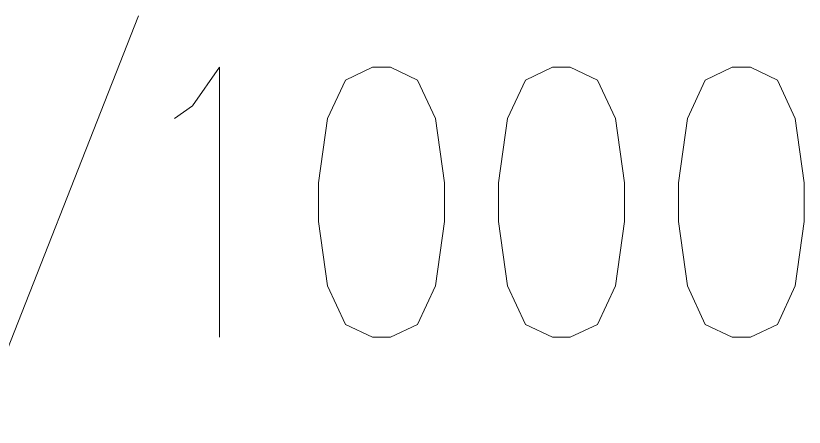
# Model space of a CAD drawing. Header units: millimetres. Extents: x 0 to 829, y 0 to 586.
# Drawn here: x 757.3 to 768.82, y 476.68 to 482.7 of the extents above; entities that cross this region are included whole.
import ezdxf

# ---------------------------------------------------------------- set-up
doc = ezdxf.new("R2010")
doc.units = ezdxf.units.MM

msp = doc.modelspace()

# ---------------------------------------------------------------- linework, layer by layer
at = {"color": 0, "lineweight": 0}
for points in [[(759.096639, 482.69525), (756.7295, 476.683917)], [(759.622278, 481.192417), (759.883333, 481.379389), (760.278444, 481.943833), (760.278444, 477.999778)]]:
    msp.add_lwpolyline(points, dxfattribs=at)
for points in [[(762.515056, 481.943833), (762.119944, 481.756861), (761.855361, 481.192417), (761.724833, 480.254028), (761.724833, 479.689583), (761.855361, 478.751194), (762.119944, 478.18675), (762.515056, 477.999778), (762.776111, 477.999778), (763.171222, 478.18675), (763.435806, 478.751194), (763.566333, 479.689583), (763.566333, 480.254028), (763.435806, 481.192417), (763.171222, 481.756861), (762.776111, 481.943833)], [(765.14325, 481.943833), (764.748139, 481.756861), (764.487083, 481.192417), (764.353028, 480.254028), (764.353028, 479.689583), (764.487083, 478.751194), (764.748139, 478.18675), (765.14325, 477.999778), (765.404306, 477.999778), (765.799417, 478.18675), (766.064, 478.751194), (766.194528, 479.689583), (766.194528, 480.254028), (766.064, 481.192417), (765.799417, 481.756861), (765.404306, 481.943833)], [(767.771444, 481.943833), (767.376333, 481.756861), (767.115278, 481.192417), (766.98475, 480.254028), (766.98475, 479.689583), (767.115278, 478.751194), (767.376333, 478.18675), (767.771444, 477.999778), (768.036028, 477.999778), (768.431139, 478.18675), (768.692194, 478.751194), (768.822722, 479.689583), (768.822722, 480.254028), (768.692194, 481.192417), (768.431139, 481.756861), (768.036028, 481.943833)]]:
    msp.add_lwpolyline(points, close=True, dxfattribs=at)

doc.saveas('drawing.dxf')
